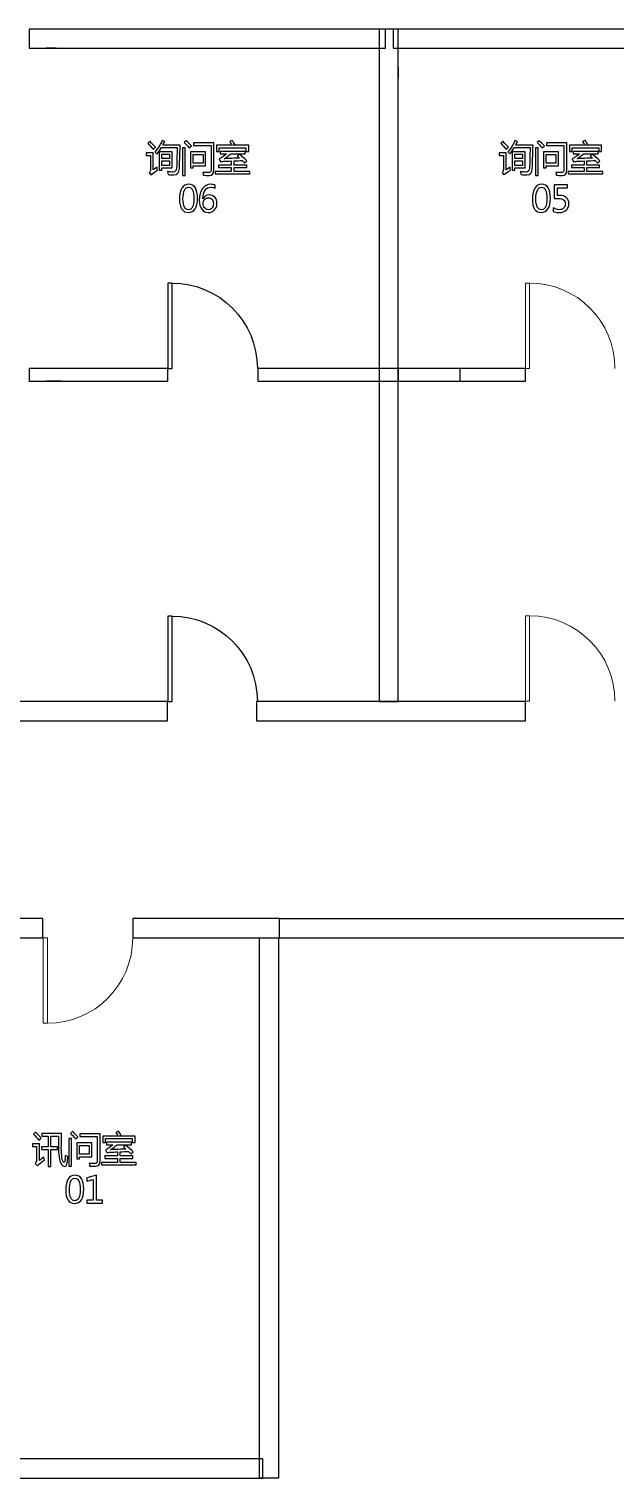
# Model space of a CAD drawing. Header units: millimetres. Extents: x 781 to 47484, y 534 to 14754.
# Drawn here: x 13123 to 18614, y 1060 to 14634 of the extents above; entities that cross this region are included whole.
import ezdxf

# ---------------------------------------------------------------- set-up
doc = ezdxf.new("R2010")
doc.units = ezdxf.units.MM
doc.header["$MEASUREMENT"] = 0
doc.layers.add('layer 1', color=7, linetype='Continuous')

msp = doc.modelspace()

# ---------------------------------------------------------------- linework, layer by layer
for p, q in [((15470, 6300), (29913, 6300)), ((15462, 6120), (29911, 6120))]:
    msp.add_line(p, q)
at = {"layer": 'layer 1', "color": 0}
for points in [[(13123, 14454), (16463, 14454), (16463, 14634), (13123, 14634), (13123, 14454)], [(16536, 14454), (19483, 14454), (19483, 14634), (16536, 14634), (16536, 14454)], [(14423, 11454), (14463, 11454), (14463, 12254), (14423, 12254), (14423, 11454)], [(13123, 11334), (14423, 11334), (14423, 11454), (13123, 11454), (13123, 11334)], [(15267, 11334), (17163, 11334), (17163, 11454), (15267, 11454), (15267, 11334)], [(16583, 11334), (17774, 11334), (17774, 11454), (16583, 11454), (16583, 11334)], [(14423, 8334), (14463, 8334), (14463, 9134), (14423, 9134), (14423, 8334)], [(11688, 8154), (14420, 8154), (14420, 8334), (11688, 8334), (11688, 8154)], [(15255, 8154), (17775, 8154), (17775, 8334), (15255, 8334), (15255, 8154)], [(10623, 6120), (13253, 6120), (13253, 6300), (10623, 6300), (10623, 6120)], [(14096, 6120), (15470, 6120), (15470, 6300), (14096, 6300), (14096, 6120)], [(12012, 1060), (15314, 1060), (15314, 1240), (12012, 1240), (12012, 1060)]]:
    msp.add_lwpolyline(points, close=True, dxfattribs=at)
at = {"layer": 'layer 1', "color": 0, "lineweight": 20}
for points in [[(17774, 11454), (17814, 11454), (17814, 12254), (17774, 12254), (17774, 11454)], [(17774, 8337), (17814, 8337), (17814, 9137), (17774, 9137), (17774, 8337)], [(13255, 5320), (13295, 5320), (13295, 6120), (13255, 6120), (13255, 5320)]]:
    msp.add_lwpolyline(points, close=True, dxfattribs=at)
at = {"layer": 'layer 1', "color": 0}
for points, knots in [([(16403, 8334), (16403, 8334), (16403, 14634), (16403, 14634), (16403, 14634), (16403, 14634), (16583, 14634), (16583, 14634), (16583, 14634), (16583, 14634), (16583, 8334), (16583, 8334), (16583, 8334), (16583, 8334), (16403, 8334), (16403, 8334)], [0, 0, 0, 0, 0.25, 0.25, 0.25, 0.25, 0.5, 0.5, 0.5, 0.5, 0.75, 0.75, 0.75, 0.75, 1, 1, 1, 1]), ([(14255, 13582), (14279, 13557), (14297, 13539), (14307, 13527), (14307, 13527), (14307, 13527), (14285, 13508), (14285, 13508), (14285, 13508), (14271, 13526), (14255, 13545), (14236, 13565), (14236, 13565), (14236, 13565), (14255, 13582), (14255, 13582)], [0, 0, 0, 0, 0.25, 0.25, 0.25, 0.25, 0.5, 0.5, 0.5, 0.5, 0.75, 0.75, 0.75, 0.75, 1, 1, 1, 1]), ([(14301, 13480), (14329, 13512), (14352, 13548), (14370, 13590), (14370, 13590), (14370, 13590), (14395, 13581), (14395, 13581), (14395, 13581), (14389, 13569), (14383, 13557), (14377, 13547), (14377, 13547), (14377, 13547), (14539, 13547), (14539, 13547), (14539, 13547), (14536, 13446), (14534, 13373), (14532, 13328), (14532, 13328), (14530, 13288), (14513, 13268), (14480, 13268), (14480, 13268), (14460, 13268), (14442, 13269), (14426, 13270), (14426, 13270), (14425, 13279), (14423, 13288), (14421, 13299), (14421, 13299), (14440, 13296), (14458, 13294), (14474, 13294), (14474, 13294), (14494, 13294), (14505, 13307), (14506, 13333), (14506, 13333), (14508, 13382), (14510, 13446), (14512, 13523), (14512, 13523), (14512, 13523), (14364, 13523), (14364, 13523), (14364, 13523), (14350, 13501), (14337, 13482), (14323, 13465), (14323, 13465), (14318, 13469), (14310, 13474), (14301, 13480)], [0, 0, 0, 0, 0.071429, 0.071429, 0.071429, 0.071429, 0.142857, 0.142857, 0.142857, 0.142857, 0.214286, 0.214286, 0.214286, 0.214286, 0.285714, 0.285714, 0.285714, 0.285714, 0.357143, 0.357143, 0.357143, 0.357143, 0.428571, 0.428571, 0.428571, 0.428571, 0.5, 0.5, 0.5, 0.5, 0.571429, 0.571429, 0.571429, 0.571429, 0.642857, 0.642857, 0.642857, 0.642857, 0.714286, 0.714286, 0.714286, 0.714286, 0.785714, 0.785714, 0.785714, 0.785714, 0.857143, 0.857143, 0.857143, 0.857143, 0.928571, 0.928571, 0.928571, 0.928571, 1, 1, 1, 1]), ([(14578, 13571), (14578, 13571), (14597, 13588), (14597, 13588), (14597, 13588), (14609, 13576), (14625, 13560), (14645, 13540), (14645, 13540), (14645, 13540), (14623, 13521), (14623, 13521), (14623, 13521), (14605, 13543), (14589, 13560), (14578, 13571)], [0, 0, 0, 0, 0.25, 0.25, 0.25, 0.25, 0.5, 0.5, 0.5, 0.5, 0.75, 0.75, 0.75, 0.75, 1, 1, 1, 1]), ([(14880, 13545), (14880, 13545), (15025, 13545), (15025, 13545), (15025, 13545), (15018, 13557), (15011, 13568), (15004, 13580), (15004, 13580), (15004, 13580), (15027, 13591), (15027, 13591), (15027, 13591), (15035, 13579), (15043, 13566), (15051, 13552), (15051, 13552), (15051, 13552), (15035, 13545), (15035, 13545), (15035, 13545), (15035, 13545), (15182, 13545), (15182, 13545), (15182, 13545), (15182, 13545), (15182, 13485), (15182, 13485), (15182, 13485), (15182, 13485), (15156, 13485), (15156, 13485), (15156, 13485), (15156, 13485), (15156, 13522), (15156, 13522), (15156, 13522), (15156, 13522), (14906, 13522), (14906, 13522), (14906, 13522), (14906, 13522), (14906, 13485), (14906, 13485), (14906, 13485), (14906, 13485), (14880, 13485), (14880, 13485), (14880, 13485), (14880, 13485), (14880, 13545), (14880, 13545)], [0, 0, 0, 0, 0.076923, 0.076923, 0.076923, 0.076923, 0.153846, 0.153846, 0.153846, 0.153846, 0.230769, 0.230769, 0.230769, 0.230769, 0.307692, 0.307692, 0.307692, 0.307692, 0.384615, 0.384615, 0.384615, 0.384615, 0.461538, 0.461538, 0.461538, 0.461538, 0.538462, 0.538462, 0.538462, 0.538462, 0.615385, 0.615385, 0.615385, 0.615385, 0.692308, 0.692308, 0.692308, 0.692308, 0.769231, 0.769231, 0.769231, 0.769231, 0.846154, 0.846154, 0.846154, 0.846154, 0.923077, 0.923077, 0.923077, 0.923077, 1, 1, 1, 1]), ([(17562, 13582), (17586, 13557), (17604, 13539), (17615, 13527), (17615, 13527), (17615, 13527), (17592, 13508), (17592, 13508), (17592, 13508), (17578, 13526), (17562, 13545), (17543, 13565), (17543, 13565), (17543, 13565), (17562, 13582), (17562, 13582)], [0, 0, 0, 0, 0.25, 0.25, 0.25, 0.25, 0.5, 0.5, 0.5, 0.5, 0.75, 0.75, 0.75, 0.75, 1, 1, 1, 1]), ([(17609, 13480), (17636, 13512), (17659, 13548), (17677, 13590), (17677, 13590), (17677, 13590), (17702, 13581), (17702, 13581), (17702, 13581), (17696, 13569), (17690, 13557), (17685, 13547), (17685, 13547), (17685, 13547), (17846, 13547), (17846, 13547), (17846, 13547), (17843, 13446), (17841, 13373), (17839, 13328), (17839, 13328), (17837, 13288), (17820, 13268), (17788, 13268), (17788, 13268), (17767, 13268), (17750, 13269), (17734, 13270), (17734, 13270), (17732, 13279), (17730, 13288), (17728, 13299), (17728, 13299), (17748, 13296), (17765, 13294), (17781, 13294), (17781, 13294), (17801, 13294), (17812, 13307), (17813, 13333), (17813, 13333), (17816, 13382), (17817, 13446), (17819, 13523), (17819, 13523), (17819, 13523), (17671, 13523), (17671, 13523), (17671, 13523), (17658, 13501), (17644, 13482), (17630, 13465), (17630, 13465), (17625, 13469), (17618, 13474), (17609, 13480)], [0, 0, 0, 0, 0.071429, 0.071429, 0.071429, 0.071429, 0.142857, 0.142857, 0.142857, 0.142857, 0.214286, 0.214286, 0.214286, 0.214286, 0.285714, 0.285714, 0.285714, 0.285714, 0.357143, 0.357143, 0.357143, 0.357143, 0.428571, 0.428571, 0.428571, 0.428571, 0.5, 0.5, 0.5, 0.5, 0.571429, 0.571429, 0.571429, 0.571429, 0.642857, 0.642857, 0.642857, 0.642857, 0.714286, 0.714286, 0.714286, 0.714286, 0.785714, 0.785714, 0.785714, 0.785714, 0.857143, 0.857143, 0.857143, 0.857143, 0.928571, 0.928571, 0.928571, 0.928571, 1, 1, 1, 1]), ([(17885, 13571), (17885, 13571), (17904, 13588), (17904, 13588), (17904, 13588), (17916, 13576), (17932, 13560), (17952, 13540), (17952, 13540), (17952, 13540), (17931, 13521), (17931, 13521), (17931, 13521), (17912, 13543), (17897, 13560), (17885, 13571)], [0, 0, 0, 0, 0.25, 0.25, 0.25, 0.25, 0.5, 0.5, 0.5, 0.5, 0.75, 0.75, 0.75, 0.75, 1, 1, 1, 1]), ([(18187, 13545), (18187, 13545), (18332, 13545), (18332, 13545), (18332, 13545), (18326, 13557), (18319, 13568), (18311, 13580), (18311, 13580), (18311, 13580), (18334, 13591), (18334, 13591), (18334, 13591), (18343, 13579), (18350, 13566), (18358, 13552), (18358, 13552), (18358, 13552), (18342, 13545), (18342, 13545), (18342, 13545), (18342, 13545), (18489, 13545), (18489, 13545), (18489, 13545), (18489, 13545), (18489, 13485), (18489, 13485), (18489, 13485), (18489, 13485), (18463, 13485), (18463, 13485), (18463, 13485), (18463, 13485), (18463, 13522), (18463, 13522), (18463, 13522), (18463, 13522), (18213, 13522), (18213, 13522), (18213, 13522), (18213, 13522), (18213, 13485), (18213, 13485), (18213, 13485), (18213, 13485), (18187, 13485), (18187, 13485), (18187, 13485), (18187, 13485), (18187, 13545), (18187, 13545)], [0, 0, 0, 0, 0.076923, 0.076923, 0.076923, 0.076923, 0.153846, 0.153846, 0.153846, 0.153846, 0.230769, 0.230769, 0.230769, 0.230769, 0.307692, 0.307692, 0.307692, 0.307692, 0.384615, 0.384615, 0.384615, 0.384615, 0.461538, 0.461538, 0.461538, 0.461538, 0.538462, 0.538462, 0.538462, 0.538462, 0.615385, 0.615385, 0.615385, 0.615385, 0.692308, 0.692308, 0.692308, 0.692308, 0.769231, 0.769231, 0.769231, 0.769231, 0.846154, 0.846154, 0.846154, 0.846154, 0.923077, 0.923077, 0.923077, 0.923077, 1, 1, 1, 1]), ([(14324, 13340), (14325, 13329), (14326, 13320), (14327, 13312), (14327, 13312), (14299, 13294), (14278, 13279), (14265, 13268), (14265, 13268), (14265, 13268), (14250, 13290), (14250, 13290), (14250, 13290), (14257, 13297), (14261, 13306), (14261, 13319), (14261, 13319), (14261, 13319), (14261, 13450), (14261, 13450), (14261, 13450), (14261, 13450), (14222, 13450), (14222, 13450), (14222, 13450), (14222, 13450), (14222, 13474), (14222, 13474), (14222, 13474), (14222, 13474), (14286, 13474), (14286, 13474), (14286, 13474), (14286, 13474), (14286, 13314), (14286, 13314), (14286, 13314), (14299, 13322), (14311, 13331), (14324, 13340)], [0, 0, 0, 0, 0.1, 0.1, 0.1, 0.1, 0.2, 0.2, 0.2, 0.2, 0.3, 0.3, 0.3, 0.3, 0.4, 0.4, 0.4, 0.4, 0.5, 0.5, 0.5, 0.5, 0.6, 0.6, 0.6, 0.6, 0.7, 0.7, 0.7, 0.7, 0.8, 0.8, 0.8, 0.8, 0.9, 0.9, 0.9, 0.9, 1, 1, 1, 1]), ([(14343, 13484), (14343, 13484), (14464, 13484), (14464, 13484), (14464, 13484), (14464, 13484), (14464, 13333), (14464, 13333), (14464, 13333), (14464, 13333), (14367, 13333), (14367, 13333), (14367, 13333), (14367, 13333), (14367, 13313), (14367, 13313), (14367, 13313), (14367, 13313), (14343, 13313), (14343, 13313), (14343, 13313), (14343, 13313), (14343, 13484), (14343, 13484)], [0, 0, 0, 0, 0.166667, 0.166667, 0.166667, 0.166667, 0.333333, 0.333333, 0.333333, 0.333333, 0.5, 0.5, 0.5, 0.5, 0.666667, 0.666667, 0.666667, 0.666667, 0.833333, 0.833333, 0.833333, 0.833333, 1, 1, 1, 1]), ([(14440, 13461), (14440, 13461), (14367, 13461), (14367, 13461), (14367, 13461), (14367, 13461), (14367, 13420), (14367, 13420), (14367, 13420), (14367, 13420), (14440, 13420), (14440, 13420), (14440, 13420), (14440, 13420), (14440, 13461), (14440, 13461)], [0, 0, 0, 0, 0.25, 0.25, 0.25, 0.25, 0.5, 0.5, 0.5, 0.5, 0.75, 0.75, 0.75, 0.75, 1, 1, 1, 1]), ([(14562, 13522), (14562, 13522), (14587, 13522), (14587, 13522), (14587, 13522), (14587, 13522), (14587, 13263), (14587, 13263), (14587, 13263), (14587, 13263), (14562, 13263), (14562, 13263), (14562, 13263), (14562, 13263), (14562, 13522), (14562, 13522)], [0, 0, 0, 0, 0.25, 0.25, 0.25, 0.25, 0.5, 0.5, 0.5, 0.5, 0.75, 0.75, 0.75, 0.75, 1, 1, 1, 1]), ([(14637, 13484), (14637, 13484), (14778, 13484), (14778, 13484), (14778, 13484), (14778, 13484), (14778, 13351), (14778, 13351), (14778, 13351), (14778, 13351), (14661, 13351), (14661, 13351), (14661, 13351), (14661, 13351), (14661, 13333), (14661, 13333), (14661, 13333), (14661, 13333), (14637, 13333), (14637, 13333), (14637, 13333), (14637, 13333), (14637, 13484), (14637, 13484)], [0, 0, 0, 0, 0.166667, 0.166667, 0.166667, 0.166667, 0.333333, 0.333333, 0.333333, 0.333333, 0.5, 0.5, 0.5, 0.5, 0.666667, 0.666667, 0.666667, 0.666667, 0.833333, 0.833333, 0.833333, 0.833333, 1, 1, 1, 1]), ([(14754, 13459), (14754, 13459), (14661, 13459), (14661, 13459), (14661, 13459), (14661, 13459), (14661, 13376), (14661, 13376), (14661, 13376), (14661, 13376), (14754, 13376), (14754, 13376), (14754, 13376), (14754, 13376), (14754, 13459), (14754, 13459)], [0, 0, 0, 0, 0.25, 0.25, 0.25, 0.25, 0.5, 0.5, 0.5, 0.5, 0.75, 0.75, 0.75, 0.75, 1, 1, 1, 1]), ([(14665, 13542), (14665, 13542), (14665, 13567), (14665, 13567), (14665, 13567), (14665, 13567), (14854, 13567), (14854, 13567), (14854, 13567), (14854, 13567), (14854, 13311), (14854, 13311), (14854, 13311), (14854, 13279), (14840, 13263), (14811, 13263), (14811, 13263), (14792, 13263), (14774, 13263), (14757, 13264), (14757, 13264), (14756, 13270), (14754, 13279), (14752, 13291), (14752, 13291), (14770, 13289), (14787, 13289), (14804, 13289), (14804, 13289), (14820, 13289), (14829, 13297), (14829, 13314), (14829, 13314), (14829, 13314), (14829, 13542), (14829, 13542), (14829, 13542), (14829, 13542), (14665, 13542), (14665, 13542)], [0, 0, 0, 0, 0.1, 0.1, 0.1, 0.1, 0.2, 0.2, 0.2, 0.2, 0.3, 0.3, 0.3, 0.3, 0.4, 0.4, 0.4, 0.4, 0.5, 0.5, 0.5, 0.5, 0.6, 0.6, 0.6, 0.6, 0.7, 0.7, 0.7, 0.7, 0.8, 0.8, 0.8, 0.8, 0.9, 0.9, 0.9, 0.9, 1, 1, 1, 1]), ([(14868, 13298), (14868, 13298), (15017, 13298), (15017, 13298), (15017, 13298), (15017, 13298), (15017, 13337), (15017, 13337), (15017, 13337), (15017, 13337), (14898, 13337), (14898, 13337), (14898, 13337), (14898, 13337), (14898, 13360), (14898, 13360), (14898, 13360), (14898, 13360), (15017, 13360), (15017, 13360), (15017, 13360), (15017, 13360), (15017, 13398), (15017, 13398), (15017, 13398), (14994, 13397), (14971, 13396), (14949, 13395), (14949, 13395), (14938, 13394), (14927, 13393), (14916, 13391), (14916, 13391), (14916, 13391), (14905, 13418), (14905, 13418), (14905, 13418), (14914, 13422), (14922, 13426), (14932, 13432), (14932, 13432), (14947, 13443), (14962, 13454), (14975, 13465), (14975, 13465), (14975, 13465), (14915, 13465), (14915, 13465), (14915, 13465), (14915, 13465), (14915, 13488), (14915, 13488), (14915, 13488), (14915, 13488), (15148, 13488), (15148, 13488), (15148, 13488), (15148, 13488), (15148, 13465), (15148, 13465), (15148, 13465), (15148, 13465), (15014, 13465), (15014, 13465), (15014, 13465), (14996, 13451), (14976, 13435), (14953, 13419), (14953, 13419), (15001, 13421), (15048, 13423), (15096, 13425), (15096, 13425), (15089, 13431), (15082, 13437), (15074, 13444), (15074, 13444), (15074, 13444), (15092, 13461), (15092, 13461), (15092, 13461), (15120, 13439), (15144, 13418), (15164, 13399), (15164, 13399), (15164, 13399), (15143, 13379), (15143, 13379), (15143, 13379), (15136, 13386), (15129, 13394), (15121, 13402), (15121, 13402), (15094, 13401), (15069, 13400), (15044, 13399), (15044, 13399), (15044, 13399), (15044, 13360), (15044, 13360), (15044, 13360), (15044, 13360), (15163, 13360), (15163, 13360), (15163, 13360), (15163, 13360), (15163, 13337), (15163, 13337), (15163, 13337), (15163, 13337), (15044, 13337), (15044, 13337), (15044, 13337), (15044, 13337), (15044, 13298), (15044, 13298), (15044, 13298), (15044, 13298), (15193, 13298), (15193, 13298), (15193, 13298), (15193, 13298), (15193, 13276), (15193, 13276), (15193, 13276), (15193, 13276), (14868, 13276), (14868, 13276), (14868, 13276), (14868, 13276), (14868, 13298), (14868, 13298)], [0, 0, 0, 0, 0.030303, 0.030303, 0.030303, 0.030303, 0.060606, 0.060606, 0.060606, 0.060606, 0.090909, 0.090909, 0.090909, 0.090909, 0.121212, 0.121212, 0.121212, 0.121212, 0.151515, 0.151515, 0.151515, 0.151515, 0.181818, 0.181818, 0.181818, 0.181818, 0.212121, 0.212121, 0.212121, 0.212121, 0.242424, 0.242424, 0.242424, 0.242424, 0.272727, 0.272727, 0.272727, 0.272727, 0.30303, 0.30303, 0.30303, 0.30303, 0.333333, 0.333333, 0.333333, 0.333333, 0.363636, 0.363636, 0.363636, 0.363636, 0.393939, 0.393939, 0.393939, 0.393939, 0.424242, 0.424242, 0.424242, 0.424242, 0.454545, 0.454545, 0.454545, 0.454545, 0.484848, 0.484848, 0.484848, 0.484848, 0.515152, 0.515152, 0.515152, 0.515152, 0.545455, 0.545455, 0.545455, 0.545455, 0.575758, 0.575758, 0.575758, 0.575758, 0.606061, 0.606061, 0.606061, 0.606061, 0.636364, 0.636364, 0.636364, 0.636364, 0.666667, 0.666667, 0.666667, 0.666667, 0.69697, 0.69697, 0.69697, 0.69697, 0.727273, 0.727273, 0.727273, 0.727273, 0.757576, 0.757576, 0.757576, 0.757576, 0.787879, 0.787879, 0.787879, 0.787879, 0.818182, 0.818182, 0.818182, 0.818182, 0.848485, 0.848485, 0.848485, 0.848485, 0.878788, 0.878788, 0.878788, 0.878788, 0.909091, 0.909091, 0.909091, 0.909091, 0.939394, 0.939394, 0.939394, 0.939394, 0.969697, 0.969697, 0.969697, 0.969697, 1, 1, 1, 1]), ([(17631, 13340), (17632, 13329), (17633, 13320), (17634, 13312), (17634, 13312), (17606, 13294), (17585, 13279), (17572, 13268), (17572, 13268), (17572, 13268), (17557, 13290), (17557, 13290), (17557, 13290), (17564, 13297), (17568, 13306), (17568, 13319), (17568, 13319), (17568, 13319), (17568, 13450), (17568, 13450), (17568, 13450), (17568, 13450), (17529, 13450), (17529, 13450), (17529, 13450), (17529, 13450), (17529, 13474), (17529, 13474), (17529, 13474), (17529, 13474), (17593, 13474), (17593, 13474), (17593, 13474), (17593, 13474), (17593, 13314), (17593, 13314), (17593, 13314), (17606, 13322), (17619, 13331), (17631, 13340)], [0, 0, 0, 0, 0.1, 0.1, 0.1, 0.1, 0.2, 0.2, 0.2, 0.2, 0.3, 0.3, 0.3, 0.3, 0.4, 0.4, 0.4, 0.4, 0.5, 0.5, 0.5, 0.5, 0.6, 0.6, 0.6, 0.6, 0.7, 0.7, 0.7, 0.7, 0.8, 0.8, 0.8, 0.8, 0.9, 0.9, 0.9, 0.9, 1, 1, 1, 1]), ([(17650, 13484), (17650, 13484), (17771, 13484), (17771, 13484), (17771, 13484), (17771, 13484), (17771, 13333), (17771, 13333), (17771, 13333), (17771, 13333), (17674, 13333), (17674, 13333), (17674, 13333), (17674, 13333), (17674, 13313), (17674, 13313), (17674, 13313), (17674, 13313), (17650, 13313), (17650, 13313), (17650, 13313), (17650, 13313), (17650, 13484), (17650, 13484)], [0, 0, 0, 0, 0.166667, 0.166667, 0.166667, 0.166667, 0.333333, 0.333333, 0.333333, 0.333333, 0.5, 0.5, 0.5, 0.5, 0.666667, 0.666667, 0.666667, 0.666667, 0.833333, 0.833333, 0.833333, 0.833333, 1, 1, 1, 1]), ([(17747, 13461), (17747, 13461), (17674, 13461), (17674, 13461), (17674, 13461), (17674, 13461), (17674, 13420), (17674, 13420), (17674, 13420), (17674, 13420), (17747, 13420), (17747, 13420), (17747, 13420), (17747, 13420), (17747, 13461), (17747, 13461)], [0, 0, 0, 0, 0.25, 0.25, 0.25, 0.25, 0.5, 0.5, 0.5, 0.5, 0.75, 0.75, 0.75, 0.75, 1, 1, 1, 1]), ([(17869, 13522), (17869, 13522), (17895, 13522), (17895, 13522), (17895, 13522), (17895, 13522), (17895, 13263), (17895, 13263), (17895, 13263), (17895, 13263), (17869, 13263), (17869, 13263), (17869, 13263), (17869, 13263), (17869, 13522), (17869, 13522)], [0, 0, 0, 0, 0.25, 0.25, 0.25, 0.25, 0.5, 0.5, 0.5, 0.5, 0.75, 0.75, 0.75, 0.75, 1, 1, 1, 1]), ([(17945, 13484), (17945, 13484), (18085, 13484), (18085, 13484), (18085, 13484), (18085, 13484), (18085, 13351), (18085, 13351), (18085, 13351), (18085, 13351), (17968, 13351), (17968, 13351), (17968, 13351), (17968, 13351), (17968, 13333), (17968, 13333), (17968, 13333), (17968, 13333), (17945, 13333), (17945, 13333), (17945, 13333), (17945, 13333), (17945, 13484), (17945, 13484)], [0, 0, 0, 0, 0.166667, 0.166667, 0.166667, 0.166667, 0.333333, 0.333333, 0.333333, 0.333333, 0.5, 0.5, 0.5, 0.5, 0.666667, 0.666667, 0.666667, 0.666667, 0.833333, 0.833333, 0.833333, 0.833333, 1, 1, 1, 1]), ([(18061, 13459), (18061, 13459), (17968, 13459), (17968, 13459), (17968, 13459), (17968, 13459), (17968, 13376), (17968, 13376), (17968, 13376), (17968, 13376), (18061, 13376), (18061, 13376), (18061, 13376), (18061, 13376), (18061, 13459), (18061, 13459)], [0, 0, 0, 0, 0.25, 0.25, 0.25, 0.25, 0.5, 0.5, 0.5, 0.5, 0.75, 0.75, 0.75, 0.75, 1, 1, 1, 1]), ([(17972, 13542), (17972, 13542), (17972, 13567), (17972, 13567), (17972, 13567), (17972, 13567), (18162, 13567), (18162, 13567), (18162, 13567), (18162, 13567), (18162, 13311), (18162, 13311), (18162, 13311), (18162, 13279), (18147, 13263), (18118, 13263), (18118, 13263), (18099, 13263), (18081, 13263), (18064, 13264), (18064, 13264), (18063, 13270), (18061, 13279), (18059, 13291), (18059, 13291), (18077, 13289), (18095, 13289), (18112, 13289), (18112, 13289), (18128, 13289), (18136, 13297), (18136, 13314), (18136, 13314), (18136, 13314), (18136, 13542), (18136, 13542), (18136, 13542), (18136, 13542), (17972, 13542), (17972, 13542)], [0, 0, 0, 0, 0.1, 0.1, 0.1, 0.1, 0.2, 0.2, 0.2, 0.2, 0.3, 0.3, 0.3, 0.3, 0.4, 0.4, 0.4, 0.4, 0.5, 0.5, 0.5, 0.5, 0.6, 0.6, 0.6, 0.6, 0.7, 0.7, 0.7, 0.7, 0.8, 0.8, 0.8, 0.8, 0.9, 0.9, 0.9, 0.9, 1, 1, 1, 1]), ([(18175, 13298), (18175, 13298), (18324, 13298), (18324, 13298), (18324, 13298), (18324, 13298), (18324, 13337), (18324, 13337), (18324, 13337), (18324, 13337), (18205, 13337), (18205, 13337), (18205, 13337), (18205, 13337), (18205, 13360), (18205, 13360), (18205, 13360), (18205, 13360), (18324, 13360), (18324, 13360), (18324, 13360), (18324, 13360), (18324, 13398), (18324, 13398), (18324, 13398), (18301, 13397), (18278, 13396), (18257, 13395), (18257, 13395), (18246, 13394), (18235, 13393), (18224, 13391), (18224, 13391), (18224, 13391), (18212, 13418), (18212, 13418), (18212, 13418), (18221, 13422), (18230, 13426), (18239, 13432), (18239, 13432), (18255, 13443), (18269, 13454), (18282, 13465), (18282, 13465), (18282, 13465), (18222, 13465), (18222, 13465), (18222, 13465), (18222, 13465), (18222, 13488), (18222, 13488), (18222, 13488), (18222, 13488), (18455, 13488), (18455, 13488), (18455, 13488), (18455, 13488), (18455, 13465), (18455, 13465), (18455, 13465), (18455, 13465), (18321, 13465), (18321, 13465), (18321, 13465), (18303, 13451), (18283, 13435), (18260, 13419), (18260, 13419), (18308, 13421), (18356, 13423), (18403, 13425), (18403, 13425), (18396, 13431), (18389, 13437), (18381, 13444), (18381, 13444), (18381, 13444), (18399, 13461), (18399, 13461), (18399, 13461), (18427, 13439), (18451, 13418), (18472, 13399), (18472, 13399), (18472, 13399), (18450, 13379), (18450, 13379), (18450, 13379), (18443, 13386), (18436, 13394), (18428, 13402), (18428, 13402), (18401, 13401), (18376, 13400), (18351, 13399), (18351, 13399), (18351, 13399), (18351, 13360), (18351, 13360), (18351, 13360), (18351, 13360), (18470, 13360), (18470, 13360), (18470, 13360), (18470, 13360), (18470, 13337), (18470, 13337), (18470, 13337), (18470, 13337), (18351, 13337), (18351, 13337), (18351, 13337), (18351, 13337), (18351, 13298), (18351, 13298), (18351, 13298), (18351, 13298), (18500, 13298), (18500, 13298), (18500, 13298), (18500, 13298), (18500, 13276), (18500, 13276), (18500, 13276), (18500, 13276), (18175, 13276), (18175, 13276), (18175, 13276), (18175, 13276), (18175, 13298), (18175, 13298)], [0, 0, 0, 0, 0.030303, 0.030303, 0.030303, 0.030303, 0.060606, 0.060606, 0.060606, 0.060606, 0.090909, 0.090909, 0.090909, 0.090909, 0.121212, 0.121212, 0.121212, 0.121212, 0.151515, 0.151515, 0.151515, 0.151515, 0.181818, 0.181818, 0.181818, 0.181818, 0.212121, 0.212121, 0.212121, 0.212121, 0.242424, 0.242424, 0.242424, 0.242424, 0.272727, 0.272727, 0.272727, 0.272727, 0.30303, 0.30303, 0.30303, 0.30303, 0.333333, 0.333333, 0.333333, 0.333333, 0.363636, 0.363636, 0.363636, 0.363636, 0.393939, 0.393939, 0.393939, 0.393939, 0.424242, 0.424242, 0.424242, 0.424242, 0.454545, 0.454545, 0.454545, 0.454545, 0.484848, 0.484848, 0.484848, 0.484848, 0.515152, 0.515152, 0.515152, 0.515152, 0.545455, 0.545455, 0.545455, 0.545455, 0.575758, 0.575758, 0.575758, 0.575758, 0.606061, 0.606061, 0.606061, 0.606061, 0.636364, 0.636364, 0.636364, 0.636364, 0.666667, 0.666667, 0.666667, 0.666667, 0.69697, 0.69697, 0.69697, 0.69697, 0.727273, 0.727273, 0.727273, 0.727273, 0.757576, 0.757576, 0.757576, 0.757576, 0.787879, 0.787879, 0.787879, 0.787879, 0.818182, 0.818182, 0.818182, 0.818182, 0.848485, 0.848485, 0.848485, 0.848485, 0.878788, 0.878788, 0.878788, 0.878788, 0.909091, 0.909091, 0.909091, 0.909091, 0.939394, 0.939394, 0.939394, 0.939394, 0.969697, 0.969697, 0.969697, 0.969697, 1, 1, 1, 1]), ([(14440, 13355), (14440, 13355), (14440, 13398), (14440, 13398), (14440, 13398), (14440, 13398), (14367, 13398), (14367, 13398), (14367, 13398), (14367, 13398), (14367, 13355), (14367, 13355), (14367, 13355), (14367, 13355), (14440, 13355), (14440, 13355)], [0, 0, 0, 0, 0.25, 0.25, 0.25, 0.25, 0.5, 0.5, 0.5, 0.5, 0.75, 0.75, 0.75, 0.75, 1, 1, 1, 1]), ([(17747, 13355), (17747, 13355), (17747, 13398), (17747, 13398), (17747, 13398), (17747, 13398), (17674, 13398), (17674, 13398), (17674, 13398), (17674, 13398), (17674, 13355), (17674, 13355), (17674, 13355), (17674, 13355), (17747, 13355), (17747, 13355)], [0, 0, 0, 0, 0.25, 0.25, 0.25, 0.25, 0.5, 0.5, 0.5, 0.5, 0.75, 0.75, 0.75, 0.75, 1, 1, 1, 1]), ([(14533, 13042), (14533, 13087), (14540, 13121), (14555, 13144), (14555, 13144), (14570, 13168), (14592, 13179), (14621, 13179), (14621, 13179), (14675, 13179), (14702, 13136), (14702, 13048), (14702, 13048), (14702, 13005), (14694, 12972), (14679, 12949), (14679, 12949), (14664, 12926), (14642, 12915), (14615, 12915), (14615, 12915), (14589, 12915), (14569, 12925), (14554, 12947), (14554, 12947), (14540, 12969), (14533, 13000), (14533, 13042)], [0, 0, 0, 0, 0.142857, 0.142857, 0.142857, 0.142857, 0.285714, 0.285714, 0.285714, 0.285714, 0.428571, 0.428571, 0.428571, 0.428571, 0.571429, 0.571429, 0.571429, 0.571429, 0.714286, 0.714286, 0.714286, 0.714286, 0.857143, 0.857143, 0.857143, 0.857143, 1, 1, 1, 1]), ([(14868, 13142), (14855, 13149), (14841, 13152), (14826, 13152), (14826, 13152), (14804, 13152), (14786, 13143), (14773, 13123), (14773, 13123), (14759, 13104), (14753, 13078), (14752, 13044), (14752, 13044), (14752, 13044), (14753, 13044), (14753, 13044), (14753, 13044), (14765, 13068), (14785, 13080), (14811, 13080), (14811, 13080), (14833, 13080), (14851, 13072), (14864, 13058), (14864, 13058), (14878, 13043), (14884, 13024), (14884, 13000), (14884, 13000), (14884, 12975), (14877, 12955), (14861, 12939), (14861, 12939), (14846, 12923), (14827, 12915), (14803, 12915), (14803, 12915), (14777, 12915), (14756, 12925), (14742, 12945), (14742, 12945), (14727, 12965), (14719, 12994), (14719, 13032), (14719, 13032), (14719, 13077), (14729, 13113), (14749, 13139), (14749, 13139), (14768, 13166), (14794, 13179), (14825, 13179), (14825, 13179), (14844, 13179), (14858, 13177), (14868, 13172), (14868, 13172), (14868, 13172), (14868, 13142), (14868, 13142)], [0, 0, 0, 0, 0.066667, 0.066667, 0.066667, 0.066667, 0.133333, 0.133333, 0.133333, 0.133333, 0.2, 0.2, 0.2, 0.2, 0.266667, 0.266667, 0.266667, 0.266667, 0.333333, 0.333333, 0.333333, 0.333333, 0.4, 0.4, 0.4, 0.4, 0.466667, 0.466667, 0.466667, 0.466667, 0.533333, 0.533333, 0.533333, 0.533333, 0.6, 0.6, 0.6, 0.6, 0.666667, 0.666667, 0.666667, 0.666667, 0.733333, 0.733333, 0.733333, 0.733333, 0.8, 0.8, 0.8, 0.8, 0.866667, 0.866667, 0.866667, 0.866667, 0.933333, 0.933333, 0.933333, 0.933333, 1, 1, 1, 1]), ([(17840, 13042), (17840, 13087), (17848, 13121), (17863, 13144), (17863, 13144), (17878, 13168), (17899, 13179), (17928, 13179), (17928, 13179), (17982, 13179), (18009, 13136), (18009, 13048), (18009, 13048), (18009, 13005), (18001, 12972), (17986, 12949), (17986, 12949), (17971, 12926), (17949, 12915), (17922, 12915), (17922, 12915), (17896, 12915), (17876, 12925), (17861, 12947), (17861, 12947), (17847, 12969), (17840, 13000), (17840, 13042)], [0, 0, 0, 0, 0.142857, 0.142857, 0.142857, 0.142857, 0.285714, 0.285714, 0.285714, 0.285714, 0.428571, 0.428571, 0.428571, 0.428571, 0.571429, 0.571429, 0.571429, 0.571429, 0.714286, 0.714286, 0.714286, 0.714286, 0.857143, 0.857143, 0.857143, 0.857143, 1, 1, 1, 1]), ([(18036, 12958), (18053, 12947), (18071, 12941), (18090, 12941), (18090, 12941), (18108, 12941), (18122, 12946), (18133, 12956), (18133, 12956), (18144, 12966), (18149, 12979), (18149, 12995), (18149, 12995), (18149, 13012), (18143, 13025), (18132, 13034), (18132, 13034), (18121, 13043), (18106, 13047), (18085, 13047), (18085, 13047), (18075, 13047), (18061, 13046), (18044, 13045), (18044, 13045), (18044, 13045), (18044, 13175), (18044, 13175), (18044, 13175), (18044, 13175), (18170, 13175), (18170, 13175), (18170, 13175), (18170, 13175), (18170, 13146), (18170, 13146), (18170, 13146), (18170, 13146), (18074, 13146), (18074, 13146), (18074, 13146), (18074, 13146), (18074, 13074), (18074, 13074), (18074, 13074), (18084, 13074), (18091, 13075), (18096, 13075), (18096, 13075), (18123, 13075), (18144, 13068), (18159, 13054), (18159, 13054), (18174, 13041), (18182, 13022), (18182, 12998), (18182, 12998), (18182, 12973), (18174, 12953), (18158, 12937), (18158, 12937), (18141, 12922), (18119, 12915), (18090, 12915), (18090, 12915), (18066, 12915), (18048, 12918), (18036, 12925), (18036, 12925), (18036, 12925), (18036, 12958), (18036, 12958)], [0, 0, 0, 0, 0.055556, 0.055556, 0.055556, 0.055556, 0.111111, 0.111111, 0.111111, 0.111111, 0.166667, 0.166667, 0.166667, 0.166667, 0.222222, 0.222222, 0.222222, 0.222222, 0.277778, 0.277778, 0.277778, 0.277778, 0.333333, 0.333333, 0.333333, 0.333333, 0.388889, 0.388889, 0.388889, 0.388889, 0.444444, 0.444444, 0.444444, 0.444444, 0.5, 0.5, 0.5, 0.5, 0.555556, 0.555556, 0.555556, 0.555556, 0.611111, 0.611111, 0.611111, 0.611111, 0.666667, 0.666667, 0.666667, 0.666667, 0.722222, 0.722222, 0.722222, 0.722222, 0.777778, 0.777778, 0.777778, 0.777778, 0.833333, 0.833333, 0.833333, 0.833333, 0.888889, 0.888889, 0.888889, 0.888889, 0.944444, 0.944444, 0.944444, 0.944444, 1, 1, 1, 1]), ([(14566, 13043), (14566, 12975), (14583, 12941), (14618, 12941), (14618, 12941), (14652, 12941), (14669, 12976), (14669, 13045), (14669, 13045), (14669, 13117), (14652, 13152), (14619, 13152), (14619, 13152), (14584, 13152), (14566, 13116), (14566, 13043)], [0, 0, 0, 0, 0.25, 0.25, 0.25, 0.25, 0.5, 0.5, 0.5, 0.5, 0.75, 0.75, 0.75, 0.75, 1, 1, 1, 1]), ([(14754, 13003), (14754, 12986), (14759, 12971), (14768, 12959), (14768, 12959), (14777, 12947), (14789, 12941), (14804, 12941), (14804, 12941), (14818, 12941), (14829, 12946), (14838, 12957), (14838, 12957), (14847, 12967), (14851, 12981), (14851, 12997), (14851, 12997), (14851, 13014), (14847, 13028), (14839, 13038), (14839, 13038), (14831, 13048), (14819, 13053), (14803, 13053), (14803, 13053), (14789, 13053), (14777, 13048), (14768, 13038), (14768, 13038), (14759, 13028), (14754, 13016), (14754, 13003)], [0, 0, 0, 0, 0.125, 0.125, 0.125, 0.125, 0.25, 0.25, 0.25, 0.25, 0.375, 0.375, 0.375, 0.375, 0.5, 0.5, 0.5, 0.5, 0.625, 0.625, 0.625, 0.625, 0.75, 0.75, 0.75, 0.75, 0.875, 0.875, 0.875, 0.875, 1, 1, 1, 1]), ([(17873, 13043), (17873, 12975), (17890, 12941), (17925, 12941), (17925, 12941), (17959, 12941), (17976, 12976), (17976, 13045), (17976, 13045), (17976, 13117), (17959, 13152), (17926, 13152), (17926, 13152), (17891, 13152), (17873, 13116), (17873, 13043)], [0, 0, 0, 0, 0.25, 0.25, 0.25, 0.25, 0.5, 0.5, 0.5, 0.5, 0.75, 0.75, 0.75, 0.75, 1, 1, 1, 1]), ([(15282, 6120), (15282, 6120), (15282, 1060), (15282, 1060), (15282, 1060), (15282, 1060), (15462, 1060), (15462, 1060), (15462, 1060), (15462, 1060), (15462, 6120), (15462, 6120), (15462, 6120), (15462, 6120), (15282, 6120), (15282, 6120)], [0, 0, 0, 0, 0.25, 0.25, 0.25, 0.25, 0.5, 0.5, 0.5, 0.5, 0.75, 0.75, 0.75, 0.75, 1, 1, 1, 1]), ([(13185, 4299), (13207, 4277), (13225, 4259), (13237, 4244), (13237, 4244), (13237, 4244), (13215, 4225), (13215, 4225), (13215, 4225), (13200, 4245), (13183, 4264), (13166, 4282), (13166, 4282), (13166, 4282), (13185, 4299), (13185, 4299)], [0, 0, 0, 0, 0.25, 0.25, 0.25, 0.25, 0.5, 0.5, 0.5, 0.5, 0.75, 0.75, 0.75, 0.75, 1, 1, 1, 1]), ([(13239, 4161), (13239, 4161), (13301, 4161), (13301, 4161), (13301, 4161), (13301, 4161), (13301, 4263), (13301, 4263), (13301, 4263), (13301, 4263), (13244, 4263), (13244, 4263), (13244, 4263), (13244, 4263), (13244, 4288), (13244, 4288), (13244, 4288), (13244, 4288), (13426, 4288), (13426, 4288), (13426, 4288), (13426, 4288), (13426, 4184), (13426, 4184), (13426, 4184), (13425, 4097), (13430, 4043), (13443, 4023), (13443, 4023), (13446, 4018), (13449, 4016), (13452, 4016), (13452, 4016), (13455, 4016), (13457, 4019), (13458, 4026), (13458, 4026), (13460, 4043), (13461, 4061), (13463, 4081), (13463, 4081), (13474, 4077), (13482, 4074), (13487, 4072), (13487, 4072), (13485, 4050), (13484, 4031), (13482, 4015), (13482, 4015), (13478, 3991), (13471, 3979), (13459, 3979), (13459, 3979), (13446, 3979), (13434, 3987), (13423, 4004), (13423, 4004), (13406, 4031), (13399, 4088), (13400, 4174), (13400, 4174), (13400, 4174), (13400, 4263), (13400, 4263), (13400, 4263), (13400, 4263), (13328, 4263), (13328, 4263), (13328, 4263), (13328, 4263), (13328, 4161), (13328, 4161), (13328, 4161), (13328, 4161), (13389, 4161), (13389, 4161), (13389, 4161), (13389, 4161), (13389, 4136), (13389, 4136), (13389, 4136), (13389, 4136), (13328, 4136), (13328, 4136), (13328, 4136), (13328, 4136), (13328, 3979), (13328, 3979), (13328, 3979), (13328, 3979), (13301, 3979), (13301, 3979), (13301, 3979), (13301, 3979), (13301, 4136), (13301, 4136), (13301, 4136), (13301, 4136), (13239, 4136), (13239, 4136), (13239, 4136), (13239, 4136), (13239, 4161), (13239, 4161)], [0, 0, 0, 0, 0.038462, 0.038462, 0.038462, 0.038462, 0.076923, 0.076923, 0.076923, 0.076923, 0.115385, 0.115385, 0.115385, 0.115385, 0.153846, 0.153846, 0.153846, 0.153846, 0.192308, 0.192308, 0.192308, 0.192308, 0.230769, 0.230769, 0.230769, 0.230769, 0.269231, 0.269231, 0.269231, 0.269231, 0.307692, 0.307692, 0.307692, 0.307692, 0.346154, 0.346154, 0.346154, 0.346154, 0.384615, 0.384615, 0.384615, 0.384615, 0.423077, 0.423077, 0.423077, 0.423077, 0.461538, 0.461538, 0.461538, 0.461538, 0.5, 0.5, 0.5, 0.5, 0.538462, 0.538462, 0.538462, 0.538462, 0.576923, 0.576923, 0.576923, 0.576923, 0.615385, 0.615385, 0.615385, 0.615385, 0.653846, 0.653846, 0.653846, 0.653846, 0.692308, 0.692308, 0.692308, 0.692308, 0.730769, 0.730769, 0.730769, 0.730769, 0.769231, 0.769231, 0.769231, 0.769231, 0.807692, 0.807692, 0.807692, 0.807692, 0.846154, 0.846154, 0.846154, 0.846154, 0.884615, 0.884615, 0.884615, 0.884615, 0.923077, 0.923077, 0.923077, 0.923077, 0.961538, 0.961538, 0.961538, 0.961538, 1, 1, 1, 1]), ([(13496, 4240), (13496, 4240), (13522, 4240), (13522, 4240), (13522, 4240), (13522, 4240), (13522, 3980), (13522, 3980), (13522, 3980), (13522, 3980), (13496, 3980), (13496, 3980), (13496, 3980), (13496, 3980), (13496, 4240), (13496, 4240)], [0, 0, 0, 0, 0.25, 0.25, 0.25, 0.25, 0.5, 0.5, 0.5, 0.5, 0.75, 0.75, 0.75, 0.75, 1, 1, 1, 1]), ([(13513, 4288), (13513, 4288), (13532, 4305), (13532, 4305), (13532, 4305), (13544, 4294), (13560, 4278), (13580, 4257), (13580, 4257), (13580, 4257), (13558, 4238), (13558, 4238), (13558, 4238), (13539, 4260), (13524, 4277), (13513, 4288)], [0, 0, 0, 0, 0.25, 0.25, 0.25, 0.25, 0.5, 0.5, 0.5, 0.5, 0.75, 0.75, 0.75, 0.75, 1, 1, 1, 1]), ([(13600, 4259), (13600, 4259), (13600, 4284), (13600, 4284), (13600, 4284), (13600, 4284), (13789, 4284), (13789, 4284), (13789, 4284), (13789, 4284), (13789, 4028), (13789, 4028), (13789, 4028), (13789, 3996), (13774, 3980), (13746, 3980), (13746, 3980), (13727, 3980), (13709, 3980), (13691, 3981), (13691, 3981), (13690, 3988), (13689, 3996), (13686, 4008), (13686, 4008), (13704, 4006), (13722, 4006), (13739, 4006), (13739, 4006), (13755, 4006), (13763, 4014), (13763, 4032), (13763, 4032), (13763, 4032), (13763, 4259), (13763, 4259), (13763, 4259), (13763, 4259), (13600, 4259), (13600, 4259)], [0, 0, 0, 0, 0.1, 0.1, 0.1, 0.1, 0.2, 0.2, 0.2, 0.2, 0.3, 0.3, 0.3, 0.3, 0.4, 0.4, 0.4, 0.4, 0.5, 0.5, 0.5, 0.5, 0.6, 0.6, 0.6, 0.6, 0.7, 0.7, 0.7, 0.7, 0.8, 0.8, 0.8, 0.8, 0.9, 0.9, 0.9, 0.9, 1, 1, 1, 1]), ([(13814, 4262), (13814, 4262), (13959, 4262), (13959, 4262), (13959, 4262), (13953, 4274), (13946, 4285), (13938, 4297), (13938, 4297), (13938, 4297), (13962, 4308), (13962, 4308), (13962, 4308), (13970, 4296), (13978, 4283), (13986, 4270), (13986, 4270), (13986, 4270), (13969, 4262), (13969, 4262), (13969, 4262), (13969, 4262), (14117, 4262), (14117, 4262), (14117, 4262), (14117, 4262), (14117, 4202), (14117, 4202), (14117, 4202), (14117, 4202), (14090, 4202), (14090, 4202), (14090, 4202), (14090, 4202), (14090, 4239), (14090, 4239), (14090, 4239), (14090, 4239), (13841, 4239), (13841, 4239), (13841, 4239), (13841, 4239), (13841, 4202), (13841, 4202), (13841, 4202), (13841, 4202), (13814, 4202), (13814, 4202), (13814, 4202), (13814, 4202), (13814, 4262), (13814, 4262)], [0, 0, 0, 0, 0.076923, 0.076923, 0.076923, 0.076923, 0.153846, 0.153846, 0.153846, 0.153846, 0.230769, 0.230769, 0.230769, 0.230769, 0.307692, 0.307692, 0.307692, 0.307692, 0.384615, 0.384615, 0.384615, 0.384615, 0.461538, 0.461538, 0.461538, 0.461538, 0.538462, 0.538462, 0.538462, 0.538462, 0.615385, 0.615385, 0.615385, 0.615385, 0.692308, 0.692308, 0.692308, 0.692308, 0.769231, 0.769231, 0.769231, 0.769231, 0.846154, 0.846154, 0.846154, 0.846154, 0.923077, 0.923077, 0.923077, 0.923077, 1, 1, 1, 1]), ([(13263, 4067), (13265, 4056), (13267, 4047), (13269, 4039), (13269, 4039), (13252, 4027), (13236, 4016), (13221, 4004), (13221, 4004), (13215, 3999), (13209, 3992), (13203, 3985), (13203, 3985), (13203, 3985), (13181, 4007), (13181, 4007), (13181, 4007), (13190, 4015), (13194, 4026), (13194, 4041), (13194, 4041), (13194, 4041), (13194, 4166), (13194, 4166), (13194, 4166), (13194, 4166), (13156, 4166), (13156, 4166), (13156, 4166), (13156, 4166), (13156, 4191), (13156, 4191), (13156, 4191), (13156, 4191), (13220, 4191), (13220, 4191), (13220, 4191), (13220, 4191), (13220, 4035), (13220, 4035), (13220, 4035), (13233, 4044), (13247, 4055), (13263, 4067)], [0, 0, 0, 0, 0.090909, 0.090909, 0.090909, 0.090909, 0.181818, 0.181818, 0.181818, 0.181818, 0.272727, 0.272727, 0.272727, 0.272727, 0.363636, 0.363636, 0.363636, 0.363636, 0.454545, 0.454545, 0.454545, 0.454545, 0.545455, 0.545455, 0.545455, 0.545455, 0.636364, 0.636364, 0.636364, 0.636364, 0.727273, 0.727273, 0.727273, 0.727273, 0.818182, 0.818182, 0.818182, 0.818182, 0.909091, 0.909091, 0.909091, 0.909091, 1, 1, 1, 1]), ([(13572, 4201), (13572, 4201), (13712, 4201), (13712, 4201), (13712, 4201), (13712, 4201), (13712, 4069), (13712, 4069), (13712, 4069), (13712, 4069), (13596, 4069), (13596, 4069), (13596, 4069), (13596, 4069), (13596, 4050), (13596, 4050), (13596, 4050), (13596, 4050), (13572, 4050), (13572, 4050), (13572, 4050), (13572, 4050), (13572, 4201), (13572, 4201)], [0, 0, 0, 0, 0.166667, 0.166667, 0.166667, 0.166667, 0.333333, 0.333333, 0.333333, 0.333333, 0.5, 0.5, 0.5, 0.5, 0.666667, 0.666667, 0.666667, 0.666667, 0.833333, 0.833333, 0.833333, 0.833333, 1, 1, 1, 1]), ([(13688, 4176), (13688, 4176), (13596, 4176), (13596, 4176), (13596, 4176), (13596, 4176), (13596, 4093), (13596, 4093), (13596, 4093), (13596, 4093), (13688, 4093), (13688, 4093), (13688, 4093), (13688, 4093), (13688, 4176), (13688, 4176)], [0, 0, 0, 0, 0.25, 0.25, 0.25, 0.25, 0.5, 0.5, 0.5, 0.5, 0.75, 0.75, 0.75, 0.75, 1, 1, 1, 1]), ([(13802, 4016), (13802, 4016), (13952, 4016), (13952, 4016), (13952, 4016), (13952, 4016), (13952, 4054), (13952, 4054), (13952, 4054), (13952, 4054), (13833, 4054), (13833, 4054), (13833, 4054), (13833, 4054), (13833, 4077), (13833, 4077), (13833, 4077), (13833, 4077), (13952, 4077), (13952, 4077), (13952, 4077), (13952, 4077), (13952, 4115), (13952, 4115), (13952, 4115), (13928, 4114), (13906, 4113), (13884, 4112), (13884, 4112), (13873, 4112), (13862, 4110), (13851, 4108), (13851, 4108), (13851, 4108), (13840, 4135), (13840, 4135), (13840, 4135), (13848, 4139), (13857, 4143), (13867, 4150), (13867, 4150), (13882, 4160), (13896, 4171), (13909, 4182), (13909, 4182), (13909, 4182), (13849, 4182), (13849, 4182), (13849, 4182), (13849, 4182), (13849, 4205), (13849, 4205), (13849, 4205), (13849, 4205), (14083, 4205), (14083, 4205), (14083, 4205), (14083, 4205), (14083, 4182), (14083, 4182), (14083, 4182), (14083, 4182), (13948, 4182), (13948, 4182), (13948, 4182), (13931, 4168), (13910, 4152), (13887, 4136), (13887, 4136), (13935, 4138), (13983, 4140), (14031, 4142), (14031, 4142), (14024, 4148), (14016, 4155), (14008, 4161), (14008, 4161), (14008, 4161), (14027, 4178), (14027, 4178), (14027, 4178), (14054, 4156), (14079, 4135), (14099, 4116), (14099, 4116), (14099, 4116), (14078, 4096), (14078, 4096), (14078, 4096), (14071, 4103), (14063, 4111), (14055, 4119), (14055, 4119), (14029, 4118), (14003, 4117), (13978, 4116), (13978, 4116), (13978, 4116), (13978, 4077), (13978, 4077), (13978, 4077), (13978, 4077), (14097, 4077), (14097, 4077), (14097, 4077), (14097, 4077), (14097, 4054), (14097, 4054), (14097, 4054), (14097, 4054), (13978, 4054), (13978, 4054), (13978, 4054), (13978, 4054), (13978, 4016), (13978, 4016), (13978, 4016), (13978, 4016), (14128, 4016), (14128, 4016), (14128, 4016), (14128, 4016), (14128, 3993), (14128, 3993), (14128, 3993), (14128, 3993), (13802, 3993), (13802, 3993), (13802, 3993), (13802, 3993), (13802, 4016), (13802, 4016)], [0, 0, 0, 0, 0.030303, 0.030303, 0.030303, 0.030303, 0.060606, 0.060606, 0.060606, 0.060606, 0.090909, 0.090909, 0.090909, 0.090909, 0.121212, 0.121212, 0.121212, 0.121212, 0.151515, 0.151515, 0.151515, 0.151515, 0.181818, 0.181818, 0.181818, 0.181818, 0.212121, 0.212121, 0.212121, 0.212121, 0.242424, 0.242424, 0.242424, 0.242424, 0.272727, 0.272727, 0.272727, 0.272727, 0.30303, 0.30303, 0.30303, 0.30303, 0.333333, 0.333333, 0.333333, 0.333333, 0.363636, 0.363636, 0.363636, 0.363636, 0.393939, 0.393939, 0.393939, 0.393939, 0.424242, 0.424242, 0.424242, 0.424242, 0.454545, 0.454545, 0.454545, 0.454545, 0.484848, 0.484848, 0.484848, 0.484848, 0.515152, 0.515152, 0.515152, 0.515152, 0.545455, 0.545455, 0.545455, 0.545455, 0.575758, 0.575758, 0.575758, 0.575758, 0.606061, 0.606061, 0.606061, 0.606061, 0.636364, 0.636364, 0.636364, 0.636364, 0.666667, 0.666667, 0.666667, 0.666667, 0.69697, 0.69697, 0.69697, 0.69697, 0.727273, 0.727273, 0.727273, 0.727273, 0.757576, 0.757576, 0.757576, 0.757576, 0.787879, 0.787879, 0.787879, 0.787879, 0.818182, 0.818182, 0.818182, 0.818182, 0.848485, 0.848485, 0.848485, 0.848485, 0.878788, 0.878788, 0.878788, 0.878788, 0.909091, 0.909091, 0.909091, 0.909091, 0.939394, 0.939394, 0.939394, 0.939394, 0.969697, 0.969697, 0.969697, 0.969697, 1, 1, 1, 1]), ([(13467, 3759), (13467, 3804), (13475, 3838), (13490, 3862), (13490, 3862), (13505, 3885), (13527, 3896), (13555, 3896), (13555, 3896), (13609, 3896), (13636, 3853), (13636, 3765), (13636, 3765), (13636, 3722), (13629, 3689), (13614, 3666), (13614, 3666), (13598, 3643), (13577, 3632), (13549, 3632), (13549, 3632), (13523, 3632), (13503, 3643), (13489, 3664), (13489, 3664), (13475, 3686), (13467, 3718), (13467, 3759)], [0, 0, 0, 0, 0.142857, 0.142857, 0.142857, 0.142857, 0.285714, 0.285714, 0.285714, 0.285714, 0.428571, 0.428571, 0.428571, 0.428571, 0.571429, 0.571429, 0.571429, 0.571429, 0.714286, 0.714286, 0.714286, 0.714286, 0.857143, 0.857143, 0.857143, 0.857143, 1, 1, 1, 1]), ([(13501, 3760), (13501, 3692), (13518, 3658), (13552, 3658), (13552, 3658), (13586, 3658), (13603, 3693), (13603, 3762), (13603, 3762), (13603, 3834), (13587, 3869), (13553, 3869), (13553, 3869), (13518, 3869), (13501, 3833), (13501, 3760)], [0, 0, 0, 0, 0.25, 0.25, 0.25, 0.25, 0.5, 0.5, 0.5, 0.5, 0.75, 0.75, 0.75, 0.75, 1, 1, 1, 1]), ([(13812, 3636), (13812, 3636), (13666, 3636), (13666, 3636), (13666, 3636), (13666, 3636), (13666, 3664), (13666, 3664), (13666, 3664), (13666, 3664), (13723, 3664), (13723, 3664), (13723, 3664), (13723, 3664), (13723, 3858), (13723, 3858), (13723, 3858), (13723, 3858), (13664, 3841), (13664, 3841), (13664, 3841), (13664, 3841), (13664, 3871), (13664, 3871), (13664, 3871), (13664, 3871), (13755, 3898), (13755, 3898), (13755, 3898), (13755, 3898), (13755, 3664), (13755, 3664), (13755, 3664), (13755, 3664), (13812, 3664), (13812, 3664), (13812, 3664), (13812, 3664), (13812, 3636), (13812, 3636)], [0, 0, 0, 0, 0.1, 0.1, 0.1, 0.1, 0.2, 0.2, 0.2, 0.2, 0.3, 0.3, 0.3, 0.3, 0.4, 0.4, 0.4, 0.4, 0.5, 0.5, 0.5, 0.5, 0.6, 0.6, 0.6, 0.6, 0.7, 0.7, 0.7, 0.7, 0.8, 0.8, 0.8, 0.8, 0.9, 0.9, 0.9, 0.9, 1, 1, 1, 1])]:
    msp.add_open_spline(points, degree=3, knots=knots, dxfattribs=at)
for points in [[(13378, 14454), (13378, 14454), (13283, 14454), (13283, 14454)], [(14463, 12254), (14905, 12254), (15263, 11896), (15263, 11454)], [(13342, 11454), (13342, 11454), (13283, 11454), (13283, 11454)], [(13425, 11334), (13425, 11334), (13283, 11334), (13283, 11334)], [(14463, 9134), (14905, 9134), (15263, 8776), (15263, 8334)], [(13378, 8334), (13378, 8334), (13283, 8334), (13283, 8334)]]:
    msp.add_open_spline(points, degree=3, dxfattribs=at)
at = {"layer": 'layer 1', "color": 0, "lineweight": 20}
for points in [[(16810, 14454), (16810, 14454), (16714, 14454), (16714, 14454)], [(16403, 14130), (16403, 14130), (16403, 14272), (16403, 14272)], [(16584, 14177), (16584, 14177), (16584, 14272), (16584, 14272)], [(17814, 12254), (18256, 12254), (18614, 11896), (18614, 11454)], [(16773, 11454), (16773, 11454), (16714, 11454), (16714, 11454)], [(16857, 11334), (16857, 11334), (16714, 11334), (16714, 11334)], [(17814, 9137), (18256, 9137), (18614, 8778), (18614, 8337)], [(16810, 8334), (16810, 8334), (16714, 8334), (16714, 8334)], [(13295, 5320), (13737, 5320), (14095, 5678), (14095, 6120)], [(15282, 1425), (15282, 1425), (15282, 1499), (15282, 1499)]]:
    msp.add_open_spline(points, degree=3, dxfattribs=at)

doc.saveas('drawing.dxf')
